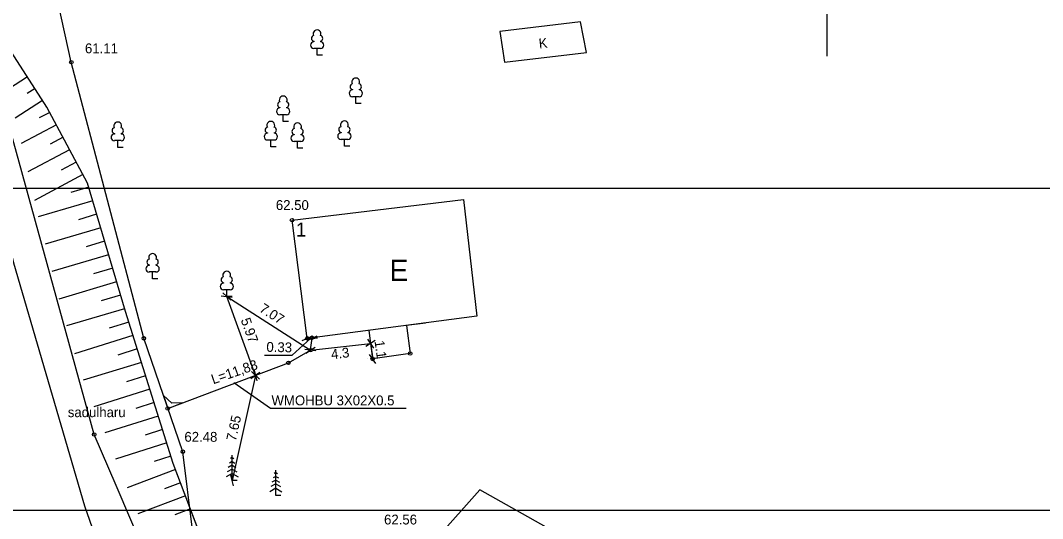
# Model space of a CAD drawing. Extents: x 640470 to 641717, y 6457253 to 6458105.
# Drawn here: x 641542.7 to 641615.3, y 6457614.1 to 6457649.5 of the extents above; entities that cross this region are included whole.
import ezdxf

# ---------------------------------------------------------------- set-up
doc = ezdxf.new("R2010")
doc.units = 0
for name, color, linetype in [('Level 1', 7, 'Continuous'), ('Level 17', 7, 'Continuous'), ('Level 2', 7, 'Continuous'), ('Level 30', 7, 'Continuous'), ('Level 40', 7, 'Continuous'), ('Level 42', 7, 'Continuous'), ('Level 44', 7, 'Continuous'), ('Level 59', 7, 'Continuous'), ('Level 61', 7, 'Continuous'), ('Level 62', 7, 'Continuous'), ('Level 63', 7, 'Continuous')]:
    doc.layers.add(name, color=color, linetype=linetype)

msp = doc.modelspace()

# ---------------------------------------------------------------- linework, layer by layer
at = {"layer": 'Level 1'}
for points in [[(641576.76, 6457648.77), (641577.07, 6457646.57), (641582.91, 6457647.27), (641582.48, 6457649.45), (641576.76, 6457648.77)], [(641561.98, 6457635.35), (641574.17, 6457636.81), (641575.11, 6457628.52), (641563.06, 6457626.94), (641561.98, 6457635.35)], [(641571.47, 6457628.02), (641570.12, 6457627.85)]]:
    msp.add_lwpolyline(points, dxfattribs=at)
at = {"layer": 'Level 17'}
for points in [[(641546.29, 6457646.58), (641543.59, 6457658.9)], [(641551.45, 6457626.95), (641546.29, 6457646.58)], [(641554.22, 6457618.88), (641551.45, 6457626.95)], [(641553.14, 6457621.95), (641561.72, 6457625.2), (641563.29, 6457626.1), (641563.4, 6457626.99)], [(641552.84, 6457622.89), (641553.14, 6457621.95), (641554.2, 6457622.35), (641553.43, 6457622.33), (641552.84, 6457622.89)], [(641555.58, 6457607.79), (641554.22, 6457618.88)]]:
    msp.add_lwpolyline(points, dxfattribs=at)
at = {"layer": 'Level 2'}
msp.add_lwpolyline([(641570.12, 6457627.85), (641570.37, 6457625.87), (641567.71, 6457625.48), (641567.45, 6457627.5)], dxfattribs=at)
at = {"layer": 'Level 30'}
for points in [[(641524.87, 6457726.6), (641528.68, 6457700.73), (641531.62, 6457682.92), (641534.93, 6457664.83), (641538.2, 6457648.55), (641542.19, 6457632.3), (641547.22, 6457615.04), (641552.79, 6457599.07), (641560.09, 6457583.57), (641567.37, 6457571.63), (641570.05, 6457567.91), (641578.5, 6457558.81), (641581.1, 6457557)], [(641561.48, 6457611.19), (641560.8, 6457610.09), (641559.5, 6457607.98), (641557.29, 6457606.54), (641553.73, 6457606.55), (641549.47, 6457616.47), (641547.91, 6457620.11), (641541.5, 6457643.43), (641536.89, 6457667.6), (641536.05, 6457671.48), (641534.91, 6457673.15)]]:
    msp.add_lwpolyline(points, dxfattribs=at)
at = {"layer": 'Level 40'}
msp.add_lwpolyline([(641559.28, 6457598.14), (641567.75, 6457580.4), (641597.43, 6457603.72), (641575.33, 6457616.18)], close=True, dxfattribs=at)
msp.add_lwpolyline([(641559.28, 6457598.14), (641567.75, 6457580.4), (641597.43, 6457603.72), (641575.33, 6457616.18)], close=True, dxfattribs=at)
at = {"layer": 'Level 42'}
for points in [[(641544.56, 6457643.39), (641540.74, 6457649.28)], [(641544.56, 6457643.39), (641540.74, 6457649.28)], [(641543.17, 6457645.54), (641541.82, 6457644.66)], [(641543.17, 6457645.54), (641541.82, 6457644.66)], [(641543.71, 6457644.7), (641543.16, 6457644.35)], [(641543.71, 6457644.7), (641543.16, 6457644.35)], [(641544.25, 6457643.86), (641542.3, 6457642.6)], [(641544.25, 6457643.86), (641542.3, 6457642.6)], [(641547.44, 6457637.97), (641544.56, 6457643.39)], [(641547.44, 6457637.97), (641544.56, 6457643.39)], [(641544.77, 6457643), (641544.01, 6457642.61)], [(641544.77, 6457643), (641544.01, 6457642.61)], [(641545.23, 6457642.12), (641542.73, 6457640.79)], [(641545.23, 6457642.12), (641542.73, 6457640.79)], [(641545.7, 6457641.24), (641544.79, 6457640.75)], [(641545.7, 6457641.24), (641544.79, 6457640.75)], [(641546.17, 6457640.35), (641543.2, 6457638.77)], [(641546.17, 6457640.35), (641543.2, 6457638.77)], [(641546.64, 6457639.47), (641545.57, 6457638.91)], [(641546.64, 6457639.47), (641545.57, 6457638.91)], [(641547.11, 6457638.59), (641543.67, 6457636.74)], [(641547.11, 6457638.59), (641543.67, 6457636.74)], [(641547.53, 6457637.68), (641546.26, 6457637.31)], [(641547.53, 6457637.68), (641546.26, 6457637.31)], [(641550.14, 6457628.84), (641547.44, 6457637.97)], [(641550.14, 6457628.84), (641547.44, 6457637.97)], [(641547.81, 6457636.72), (641543.94, 6457635.59)], [(641547.81, 6457636.72), (641543.94, 6457635.59)], [(641548.09, 6457635.76), (641546.79, 6457635.38)], [(641548.09, 6457635.76), (641546.79, 6457635.38)], [(641548.38, 6457634.81), (641544.43, 6457633.63)], [(641548.38, 6457634.81), (641544.43, 6457633.63)], [(641548.66, 6457633.85), (641547.34, 6457633.44)], [(641548.66, 6457633.85), (641547.34, 6457633.44)], [(641548.94, 6457632.89), (641544.91, 6457631.69)], [(641548.94, 6457632.89), (641544.91, 6457631.69)], [(641549.23, 6457631.93), (641547.87, 6457631.53)], [(641549.23, 6457631.93), (641547.87, 6457631.53)], [(641549.51, 6457630.97), (641545.41, 6457629.74)], [(641549.51, 6457630.97), (641545.41, 6457629.74)], [(641549.79, 6457630.01), (641548.42, 6457629.61)], [(641549.79, 6457630.01), (641548.42, 6457629.61)], [(641550.08, 6457629.05), (641545.94, 6457627.84)], [(641550.08, 6457629.05), (641545.94, 6457627.84)], [(641553.53, 6457618.05), (641550.14, 6457628.84)], [(641553.53, 6457618.05), (641550.14, 6457628.84)], [(641550.37, 6457628.1), (641548.99, 6457627.66)], [(641550.37, 6457628.1), (641548.99, 6457627.66)], [(641550.67, 6457627.14), (641546.51, 6457625.83)], [(641550.67, 6457627.14), (641546.51, 6457625.83)], [(641550.97, 6457626.19), (641549.59, 6457625.75)], [(641550.97, 6457626.19), (641549.59, 6457625.75)], [(641551.27, 6457625.23), (641547.13, 6457623.96)], [(641551.27, 6457625.23), (641547.13, 6457623.96)], [(641551.57, 6457624.28), (641550.22, 6457623.85)], [(641551.57, 6457624.28), (641550.22, 6457623.85)], [(641551.87, 6457623.33), (641547.9, 6457622.08)], [(641551.87, 6457623.33), (641547.9, 6457622.08)], [(641552.17, 6457622.37), (641550.87, 6457621.96)], [(641552.17, 6457622.37), (641550.87, 6457621.96)], [(641552.47, 6457621.42), (641548.67, 6457620.22)], [(641552.47, 6457621.42), (641548.67, 6457620.22)], [(641552.77, 6457620.46), (641551.53, 6457620.07)], [(641552.77, 6457620.46), (641551.53, 6457620.07)], [(641553.07, 6457619.51), (641549.43, 6457618.36)], [(641553.07, 6457619.51), (641549.43, 6457618.36)], [(641553.37, 6457618.56), (641552.18, 6457618.19)], [(641553.37, 6457618.56), (641552.18, 6457618.19)], [(641557.77, 6457606.85), (641553.53, 6457618.05)], [(641557.41, 6457607.79), (641553.53, 6457618.05)], [(641553.7, 6457617.61), (641550.27, 6457616.32)], [(641553.7, 6457617.61), (641550.27, 6457616.32)], [(641554.05, 6457616.68), (641552.92, 6457616.25)], [(641554.05, 6457616.68), (641552.92, 6457616.25)], [(641554.4, 6457615.74), (641551.03, 6457614.46)], [(641554.4, 6457615.74), (641551.03, 6457614.46)], [(641554.76, 6457614.81), (641553.65, 6457614.39)], [(641554.76, 6457614.81), (641553.65, 6457614.39)]]:
    msp.add_lwpolyline(points, dxfattribs=at)
at = {"layer": 'Level 44'}
for p, q in [((641563.52, 6457648.06), (641563.52, 6457648.03)), ((641564, 6457648.06), (641564, 6457648.03)), ((641564, 6457647.56), (641563.52, 6457647.56)), ((641563.76, 6457647.08), (641563.76, 6457647.56)), ((641564.14, 6457647.08), (641563.76, 6457647.08)), ((641566.27, 6457644.63), (641566.27, 6457644.6)), ((641566.75, 6457644.12), (641566.27, 6457644.12)), ((641566.51, 6457643.65), (641566.51, 6457644.12)), ((641566.75, 6457644.63), (641566.75, 6457644.6)), ((641561.11, 6457643.35), (641561.11, 6457643.32)), ((641561.59, 6457643.35), (641561.59, 6457643.32)), ((641566.89, 6457643.65), (641566.51, 6457643.65)), ((641561.59, 6457642.84), (641561.11, 6457642.84)), ((641561.35, 6457642.37), (641561.35, 6457642.84)), ((641561.73, 6457642.37), (641561.35, 6457642.37)), ((641549.35, 6457641.5), (641549.35, 6457641.47)), ((641549.35, 6457641.5), (641549.35, 6457641.47)), ((641549.83, 6457641.5), (641549.83, 6457641.47)), ((641549.83, 6457641.5), (641549.83, 6457641.47)), ((641560.23, 6457641.55), (641560.23, 6457641.52)), ((641560.71, 6457641.55), (641560.71, 6457641.52)), ((641562.13, 6457641.44), (641562.13, 6457641.41)), ((641562.61, 6457641.44), (641562.61, 6457641.41)), ((641565.46, 6457641.58), (641565.46, 6457641.55)), ((641565.94, 6457641.58), (641565.94, 6457641.55)), ((641549.83, 6457641), (641549.35, 6457641)), ((641549.83, 6457641), (641549.35, 6457641)), ((641549.59, 6457640.52), (641549.59, 6457641)), ((641549.59, 6457640.52), (641549.59, 6457641)), ((641549.97, 6457640.52), (641549.59, 6457640.52)), ((641549.97, 6457640.52), (641549.59, 6457640.52)), ((641560.71, 6457641.04), (641560.23, 6457641.04)), ((641560.47, 6457640.57), (641560.47, 6457641.04)), ((641560.85, 6457640.57), (641560.47, 6457640.57)), ((641562.61, 6457640.94), (641562.13, 6457640.94)), ((641562.37, 6457640.46), (641562.37, 6457640.94)), ((641562.75, 6457640.46), (641562.37, 6457640.46)), ((641565.94, 6457641.08), (641565.46, 6457641.08)), ((641565.7, 6457640.6), (641565.7, 6457641.08)), ((641566.08, 6457640.6), (641565.7, 6457640.6)), ((641551.83, 6457632.16), (641551.83, 6457632.13)), ((641551.83, 6457632.16), (641551.83, 6457632.13)), ((641552.31, 6457631.66), (641551.83, 6457631.66)), ((641552.31, 6457631.66), (641551.83, 6457631.66)), ((641552.07, 6457631.18), (641552.07, 6457631.66)), ((641552.07, 6457631.18), (641552.07, 6457631.66)), ((641552.31, 6457632.16), (641552.31, 6457632.13)), ((641552.31, 6457632.16), (641552.31, 6457632.13)), ((641552.45, 6457631.18), (641552.07, 6457631.18)), ((641552.45, 6457631.18), (641552.07, 6457631.18)), ((641557.1, 6457630.9), (641557.1, 6457630.87)), ((641557.1, 6457630.9), (641557.1, 6457630.87)), ((641557.58, 6457630.4), (641557.1, 6457630.4)), ((641557.58, 6457630.4), (641557.1, 6457630.4)), ((641557.34, 6457629.92), (641557.34, 6457630.4)), ((641557.34, 6457629.92), (641557.34, 6457630.4)), ((641557.58, 6457630.9), (641557.58, 6457630.87)), ((641557.58, 6457630.9), (641557.58, 6457630.87)), ((641557.72, 6457629.92), (641557.34, 6457629.92)), ((641557.72, 6457629.92), (641557.34, 6457629.92)), ((641557.72, 6457616.84), (641557.72, 6457618.64)), ((641557.72, 6457616.84), (641557.72, 6457618.64)), ((641557.72, 6457617.92), (641557.45, 6457617.77)), ((641557.72, 6457617.92), (641557.45, 6457617.77)), ((641557.72, 6457618.19), (641557.53, 6457618.08)), ((641557.72, 6457618.19), (641557.53, 6457618.08)), ((641557.72, 6457618.46), (641557.6, 6457618.4)), ((641557.72, 6457618.46), (641557.6, 6457618.4)), ((641557.72, 6457618.46), (641557.84, 6457618.4)), ((641557.72, 6457618.46), (641557.84, 6457618.4)), ((641557.72, 6457618.19), (641557.91, 6457618.08)), ((641557.72, 6457618.19), (641557.91, 6457618.08)), ((641557.72, 6457617.92), (641557.99, 6457617.77)), ((641557.72, 6457617.92), (641557.99, 6457617.77)), ((641557.72, 6457617.34), (641557.29, 6457617.1)), ((641557.72, 6457617.34), (641557.29, 6457617.1)), ((641557.72, 6457617.65), (641557.38, 6457617.46)), ((641557.72, 6457617.65), (641557.38, 6457617.46)), ((641557.72, 6457617.65), (641558.06, 6457617.46)), ((641557.72, 6457617.65), (641558.06, 6457617.46)), ((641557.72, 6457617.34), (641558.15, 6457617.1)), ((641557.72, 6457617.34), (641558.15, 6457617.1)), ((641560.82, 6457617.13), (641560.63, 6457617.02)), ((641560.82, 6457617.13), (641560.63, 6457617.02)), ((641560.82, 6457617.4), (641560.7, 6457617.34)), ((641560.82, 6457617.4), (641560.7, 6457617.34)), ((641560.82, 6457615.78), (641560.82, 6457617.58)), ((641560.82, 6457615.78), (641560.82, 6457617.58)), ((641560.82, 6457617.4), (641560.94, 6457617.34)), ((641560.82, 6457617.4), (641560.94, 6457617.34)), ((641560.82, 6457617.13), (641561.01, 6457617.02)), ((641560.82, 6457617.13), (641561.01, 6457617.02)), ((641558.08, 6457616.84), (641557.72, 6457616.84)), ((641558.08, 6457616.84), (641557.72, 6457616.84)), ((641560.82, 6457616.59), (641560.48, 6457616.4)), ((641560.82, 6457616.59), (641560.48, 6457616.4)), ((641560.82, 6457616.86), (641560.55, 6457616.71)), ((641560.82, 6457616.86), (641560.55, 6457616.71)), ((641560.82, 6457616.86), (641561.09, 6457616.71)), ((641560.82, 6457616.86), (641561.09, 6457616.71)), ((641560.82, 6457616.59), (641561.16, 6457616.4)), ((641560.82, 6457616.59), (641561.16, 6457616.4)), ((641560.82, 6457616.28), (641560.39, 6457616.04)), ((641560.82, 6457616.28), (641560.39, 6457616.04)), ((641560.82, 6457616.28), (641561.25, 6457616.04)), ((641560.82, 6457616.28), (641561.25, 6457616.04)), ((641561.18, 6457615.78), (641560.82, 6457615.78)), ((641561.18, 6457615.78), (641560.82, 6457615.78))]:
    msp.add_line(p, q, dxfattribs=at)
for centre, radius, start, end in [((641563.57, 6457648.2675), 0.2124, 105.2441, 257.079033), ((641563.76, 6457648.6), 0.277, 332.5799, 207.4201), ((641563.95, 6457648.2675), 0.2124, 282.920967, 74.7559), ((641563.5225, 6457647.7925), 0.2375, 90.000006, 270), ((641563.9975, 6457647.7925), 0.2375, 270, 89.999994), ((641566.51, 6457645.17), 0.277, 332.5799, 207.4201), ((641566.32, 6457644.8375), 0.2124, 105.2441, 257.079033), ((641566.7, 6457644.8375), 0.2124, 282.920967, 74.7559), ((641561.35, 6457643.89), 0.277, 332.5799, 207.4201), ((641566.2725, 6457644.3625), 0.2375, 90.000006, 270), ((641566.7475, 6457644.3625), 0.2375, 270, 89.999994), ((641561.1125, 6457643.0825), 0.2375, 90.000006, 270), ((641561.16, 6457643.5575), 0.2124, 105.2441, 257.079033), ((641561.54, 6457643.5575), 0.2124, 282.920967, 74.7559), ((641561.5875, 6457643.0825), 0.2375, 270, 89.999994), ((641549.4, 6457641.7075), 0.2124, 105.2441, 257.079033), ((641549.4, 6457641.7075), 0.2124, 105.2441, 257.079033), ((641549.59, 6457642.04), 0.277, 332.5799, 207.4201), ((641549.59, 6457642.04), 0.277, 332.5799, 207.4201), ((641549.78, 6457641.7075), 0.2124, 282.920967, 74.7559), ((641549.78, 6457641.7075), 0.2124, 282.920967, 74.7559), ((641560.28, 6457641.7575), 0.2124, 105.2441, 257.079033), ((641560.47, 6457642.09), 0.277, 332.5799, 207.4201), ((641560.66, 6457641.7575), 0.2124, 282.920967, 74.7559), ((641562.18, 6457641.6475), 0.2124, 105.2441, 257.079033), ((641562.37, 6457641.98), 0.277, 332.5799, 207.4201), ((641562.56, 6457641.6475), 0.2124, 282.920967, 74.7559), ((641565.51, 6457641.7875), 0.2124, 105.2441, 257.079033), ((641565.7, 6457642.12), 0.277, 332.5799, 207.4201), ((641565.89, 6457641.7875), 0.2124, 282.920967, 74.7559), ((641549.3525, 6457641.2325), 0.2375, 90.000006, 270), ((641549.3525, 6457641.2325), 0.2375, 90.000006, 270), ((641549.8275, 6457641.2325), 0.2375, 270, 89.999994), ((641549.8275, 6457641.2325), 0.2375, 270, 89.999994), ((641560.2325, 6457641.2825), 0.2375, 90.000006, 270), ((641560.7075, 6457641.2825), 0.2375, 270, 89.999994), ((641562.1325, 6457641.1725), 0.2375, 90.000006, 270), ((641562.6075, 6457641.1725), 0.2375, 270, 89.999994), ((641565.4625, 6457641.3125), 0.2375, 90.000006, 270), ((641565.9375, 6457641.3125), 0.2375, 270, 89.999994), ((641551.88, 6457632.3675), 0.2124, 105.2441, 257.079033), ((641551.88, 6457632.3675), 0.2124, 105.2441, 257.079033), ((641552.07, 6457632.7), 0.277, 332.5799, 207.4201), ((641552.07, 6457632.7), 0.277, 332.5799, 207.4201), ((641552.26, 6457632.3675), 0.2124, 282.920967, 74.7559), ((641552.26, 6457632.3675), 0.2124, 282.920967, 74.7559), ((641551.8325, 6457631.8925), 0.2375, 90.000006, 270), ((641551.8325, 6457631.8925), 0.2375, 90.000006, 270), ((641552.3075, 6457631.8925), 0.2375, 270, 89.999994), ((641552.3075, 6457631.8925), 0.2375, 270, 89.999994), ((641557.34, 6457631.44), 0.277, 332.5799, 207.4201), ((641557.34, 6457631.44), 0.277, 332.5799, 207.4201), ((641557.15, 6457631.1075), 0.2124, 105.2441, 257.079033), ((641557.15, 6457631.1075), 0.2124, 105.2441, 257.079033), ((641557.53, 6457631.1075), 0.2124, 282.920967, 74.7559), ((641557.53, 6457631.1075), 0.2124, 282.920967, 74.7559), ((641557.1025, 6457630.6325), 0.2375, 90.000006, 270), ((641557.1025, 6457630.6325), 0.2375, 90.000006, 270), ((641557.5775, 6457630.6325), 0.2375, 270, 89.999994), ((641557.5775, 6457630.6325), 0.2375, 270, 89.999994)]:
    msp.add_arc(centre, radius, start, end, dxfattribs=at)
at = {"layer": 'Level 61'}
for p, q in [((641557.06, 6457630.19), (641557.62, 6457629.65)), ((641556.95, 6457629.96), (641557.73, 6457629.88)), ((641559.38, 6457624.31), (641557.34, 6457629.92)), ((641557.34, 6457629.92), (641563.29, 6457626.1)), ((641557.69, 6457629.92), (641557.69, 6457629.92)), ((641557.69, 6457629.92), (641557.69, 6457629.92)), ((641561.98, 6457625.74), (641563.29, 6457626.94)), ((641562.7, 6457626.78), (641563.42, 6457627.1)), ((641563, 6457626.88), (641563.78, 6457626.98)), ((641563.75, 6457627.09), (641563.03, 6457626.77)), ((641563.04, 6457626.93), (641563.04, 6457626.93)), ((641563.06, 6457626.94), (641563.39, 6457626.93)), ((641563.29, 6457626.1), (641567.56, 6457626.57)), ((641563.41, 6457626.94), (641563.41, 6457626.94)), ((641563.74, 6457626.93), (641563.74, 6457626.93)), ((641567.89, 6457626.78), (641567.23, 6457626.36)), ((641567.34, 6457626.89), (641567.78, 6457626.25)), ((641567.56, 6457626.57), (641567.71, 6457625.48)), ((641567.91, 6457626.57), (641567.91, 6457626.57)), ((641567.91, 6457626.57), (641567.91, 6457626.57)), ((641563.68, 6457626.06), (641562.9, 6457626.14)), ((641562.96, 6457625.89), (641563.62, 6457626.31)), ((641563.64, 6457626.1), (641563.64, 6457626.1)), ((641563.64, 6457626.1), (641563.64, 6457626.1)), ((641560.01, 6457625.74), (641561.98, 6457625.74)), ((641567.36, 6457625.48), (641567.36, 6457625.48)), ((641567.93, 6457625.16), (641567.49, 6457625.8)), ((641568.06, 6457625.48), (641568.06, 6457625.48)), ((641568.06, 6457625.48), (641568.06, 6457625.48)), ((641559.06, 6457624.09), (641559.7, 6457624.53)), ((641559.66, 6457624.04), (641559.1, 6457624.58)), ((641559.29, 6457624.69), (641559.47, 6457623.93)), ((641559.38, 6457624.31), (641557.72, 6457616.84)), ((641560.45, 6457621.96), (641557.84, 6457623.78)), ((641559.73, 6457624.31), (641559.73, 6457624.31)), ((641559.73, 6457624.31), (641559.73, 6457624.31)), ((641559.73, 6457624.31), (641559.73, 6457624.31)), ((641570.08, 6457621.96), (641560.45, 6457621.96)), ((641557.81, 6457616.46), (641557.63, 6457617.22)), ((641558.07, 6457616.84), (641558.07, 6457616.84))]:
    msp.add_line(p, q, dxfattribs=at)
for points in [[(641479.2, 6457758.2), (641676.7, 6457758.2), (641676.7, 6457614.7), (641479.2, 6457614.7)], [(641479.2, 6457758.2), (641676.7, 6457758.2), (641676.7, 6457614.7), (641479.2, 6457614.7)], [(641519.19, 6457637.61), (641716.69, 6457637.61), (641716.69, 6457494.11), (641519.19, 6457494.11)], [(641519.19, 6457637.61), (641716.69, 6457637.61), (641716.69, 6457494.11), (641519.19, 6457494.11)], [(641519.19, 6457637.61), (641716.69, 6457637.61), (641716.69, 6457494.11), (641519.19, 6457494.11)]]:
    msp.add_lwpolyline(points, close=True, dxfattribs=at)
at = {"layer": 'Level 62'}
for centre in [(641546.29, 6457646.58), (641546.29, 6457646.58), (641561.98, 6457635.35), (641551.45, 6457626.95), (641551.45, 6457626.95), (641563.06, 6457626.94), (641563.4, 6457626.99), (641563.29, 6457626.1), (641570.37, 6457625.87), (641561.72, 6457625.2), (641567.71, 6457625.48), (641553.14, 6457621.95), (641547.91, 6457620.11), (641554.22, 6457618.88), (641554.22, 6457618.88)]:
    msp.add_circle(centre, 0.125, dxfattribs=at)
at = {"layer": 'Level 63'}
msp.add_lwpolyline([(641600, 6457650), (641600, 6457647)], dxfattribs=at)

# ---------------------------------------------------------------- texts
at = {"layer": 'Level 1'}
msp.add_text('K', height=0.7, rotation=6.105139, dxfattribs=at).set_placement((641579.55, 6457647.55))
for s, height, p in [('1', 1, (641562.25, 6457634.17)), ('E', 1.5, (641568.91, 6457631.03))]:
    msp.add_text(s, height=height, dxfattribs=at).set_placement(p)
at = {"layer": 'Level 59'}
for s, p in [('61.11', (641547.26, 6457647.21)), ('61.11', (641547.26, 6457647.21)), ('62.50', (641560.83, 6457636.07)), ('62.50', (641560.83, 6457636.07)), ('62.48', (641554.33, 6457619.59)), ('62.56', (641568.52, 6457613.71))]:
    msp.add_text(s, height=0.70002, dxfattribs=at).set_placement(p)
at = {"layer": 'Level 61'}
for s, height, rotation, p in [('7.07', 0.70002, 327.298856, (641559.6, 6457628.89)), ('5.97', 0.70002, 289.983106, (641558.32, 6457628.25)), ('0.33', 0.70002, 358.499981, (641560.15, 6457625.99)), ('1.1', 0.69996, 277.835525, (641567.84, 6457626.75)), ('4.3', 0.70002, 6.281275, (641564.79, 6457625.46)), ('L=11,88', 0.70002, 19.093492, (641556.38, 6457623.67)), ('7.65', 0.70002, 77.471192, (641557.98, 6457619.6))]:
    msp.add_text(s, height=height, rotation=rotation, dxfattribs=at).set_placement(p)
for s, p in [('WMOHBU 3X02X0.5', (641560.52, 6457622.18)), ('sadulharu', (641546.04, 6457621.34))]:
    msp.add_text(s, height=0.70002, dxfattribs=at).set_placement(p)

doc.saveas('drawing.dxf')
